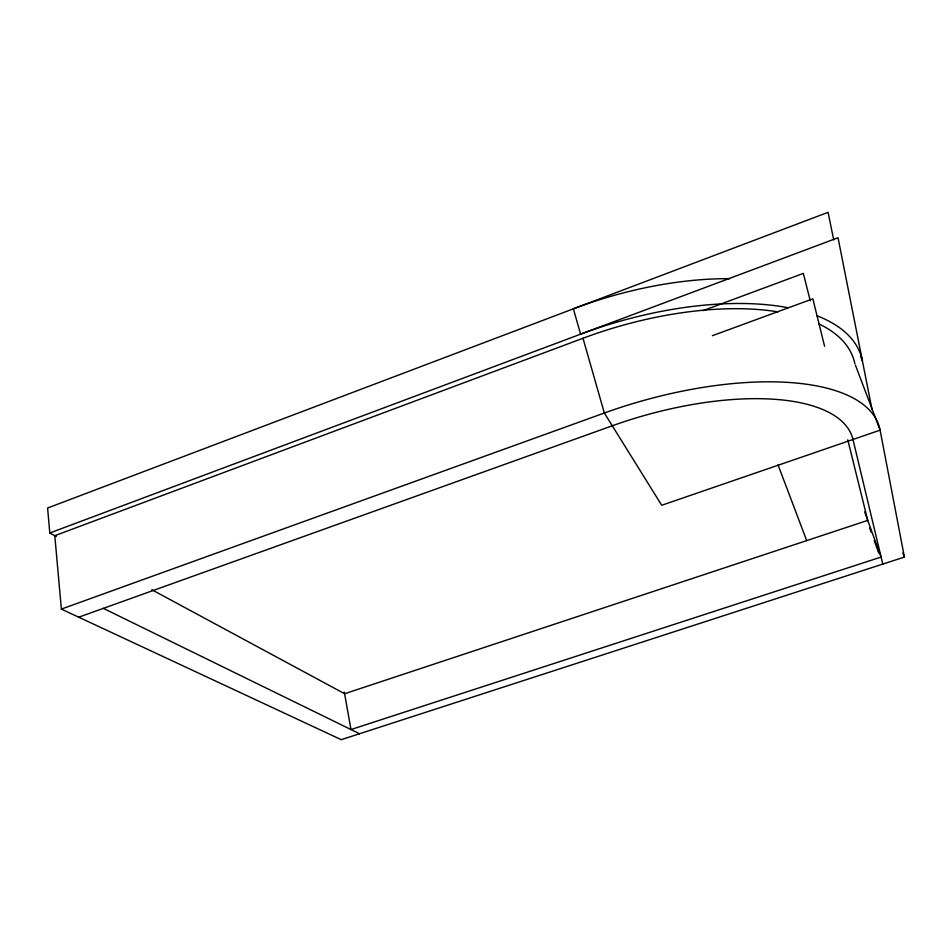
<?xml version="1.0" encoding="UTF-8"?>
<svg xmlns="http://www.w3.org/2000/svg" width="952" height="952" viewBox="0 0 952 952"><rect width="100%" height="100%" fill="white"/><g stroke="black" fill="none" stroke-linecap="round" stroke-linejoin="round"><path stroke-width="1.43" d="M833.702 239.88L828.085 212.32L47.6 508.011L49.801 532.989L838.034 237.75L872.008 409.419M777.832 311.839A222.066 100.127 -16.9 0 0 582.993 338.257L54.799 535.69L61.38 609.09L341.244 739.68L904.4 557.087L880.1 430.149L855.348 364.961M703.076 310.626L803.345 273.402L810.247 300.772M712.382 335.687L812.841 298.833L824.599 346.302M61.38 609.09L604.341 413.013A227.266 92.058 -16.5 0 1 880.1 430.149L661.711 505.274L604.341 413.013L582.993 338.257M78.742 617.193L612.279 425.782A199.313 80.527 -16.5 0 1 852.98 439.479L882.778 564.096M103.34 608.364L359.558 733.742M151.844 589.752L344.624 693.734L867.736 520.387L847.78 439.824M49.801 532.989L56.335 536.523M860.882 356.893L862.405 360.879A229.908 103.732 -16.9 0 0 816.864 315.719M778.046 464.897L806.701 540.617M902.853 552.933L904.4 557.087M864.666 511.938L881.088 557.063L350.979 729.541L344.327 692.08M869.676 528.086L871.187 532.239M874.21 540.558L878.744 553.017M819.065 323.989A222.066 100.127 -16.9 0 1 854.825 363.569M729.684 278.662A228.075 106.457 -17 0 0 573.366 308.817L580.601 334.176A229.908 103.732 -16.9 0 1 787.649 307.627"/></g></svg>
